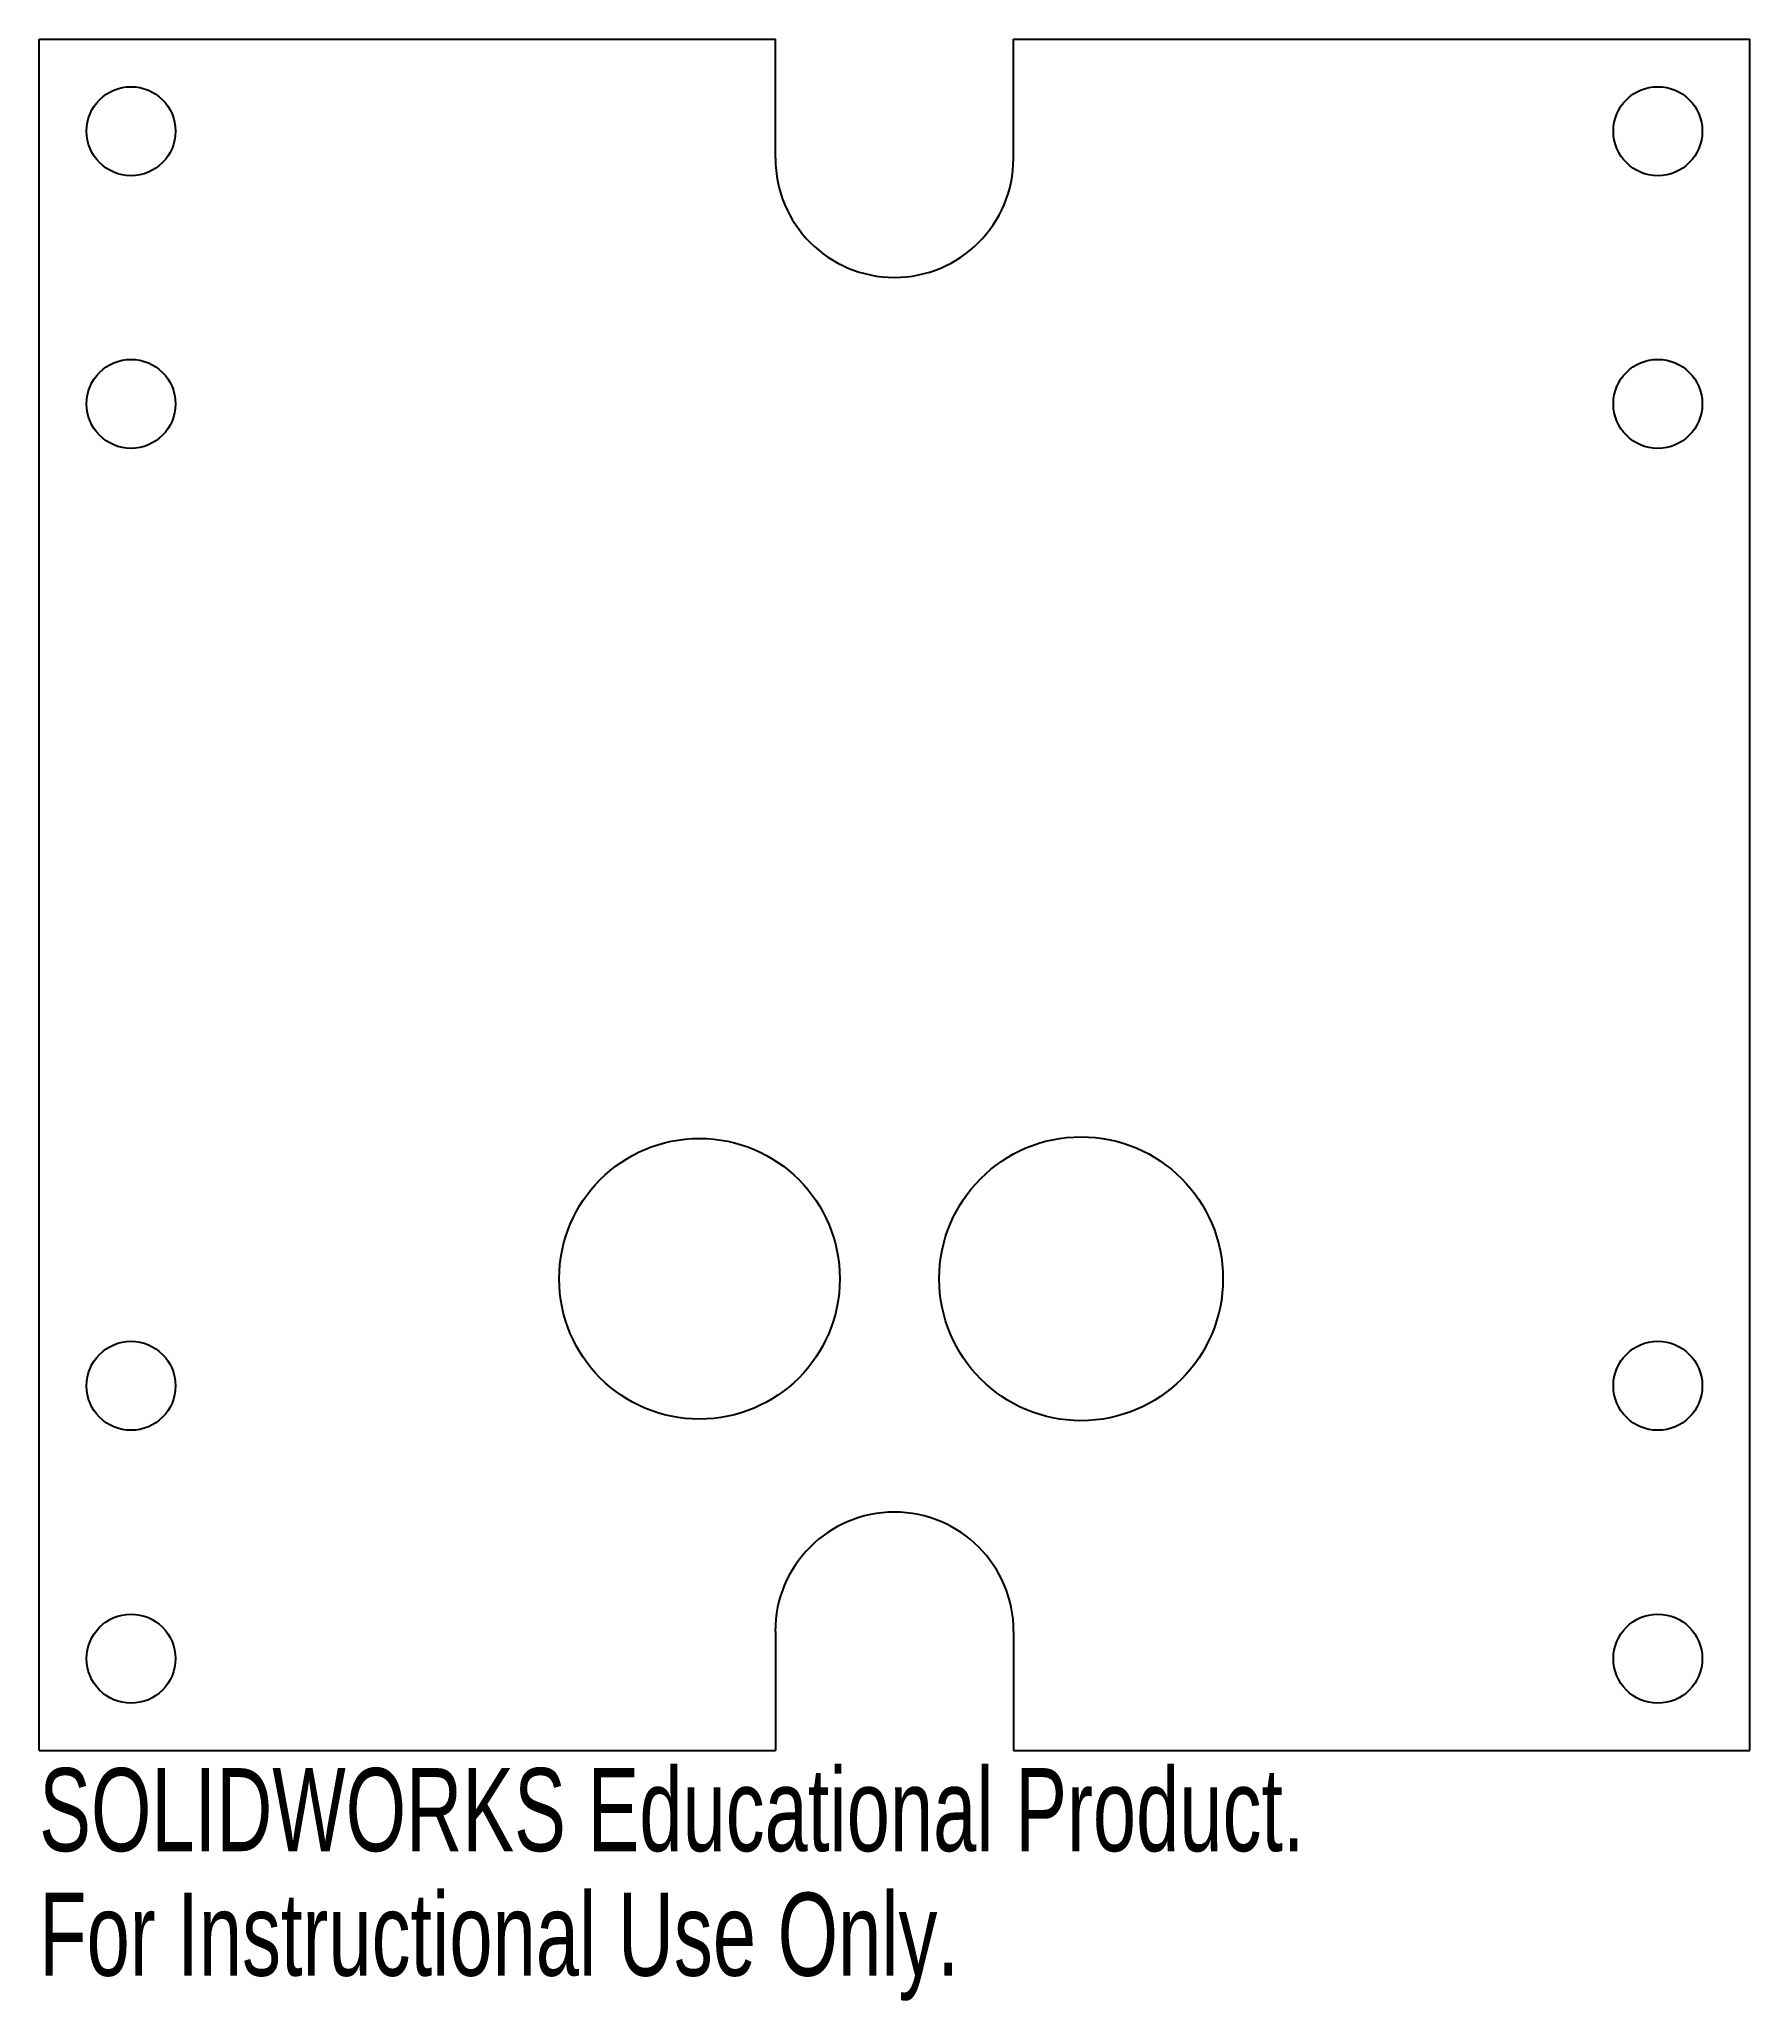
# Model space of a CAD drawing. Header units: millimetres. Extents: x -50 to 50, y -64 to 50.
import ezdxf

# ---------------------------------------------------------------- set-up
doc = ezdxf.new("R2010")
doc.units = ezdxf.units.MM
doc.styles.add('SLDTEXTSTYLE0', font='TXT', dxfattribs={"width": 0.7})

msp = doc.modelspace()

# ---------------------------------------------------------------- linework, layer by layer
at = {"color": 7, "linetype": 'Continuous', "lineweight": 25}
for p, q in [((-49.56, -49.69), (-49.56, 49.91)), ((-49.56, 49.91), (-6.69, 49.91)), ((-6.69, 42.98), (-6.69, 49.91)), ((7.18, 42.98), (7.18, 49.91)), ((7.18, 49.91), (50.04, 49.91)), ((50.04, -49.69), (50.04, 49.91)), ((-6.69, -42.75), (-6.69, -49.69)), ((7.18, -42.75), (7.18, -49.69)), ((-49.56, -49.69), (-6.69, -49.69)), ((7.18, -49.69), (50.04, -49.69))]:
    msp.add_line(p, q, dxfattribs=at)
for centre, radius in [((-44.21, 44.56), 2.59), ((44.69, 44.56), 2.59), ((-44.21, 28.69), 2.59), ((44.69, 28.69), 2.59), ((-11.11, -22.23), 8.17), ((11.11, -22.23), 8.26), ((-44.21, -28.46), 2.59), ((44.69, -28.46), 2.59), ((-44.21, -44.34), 2.59), ((44.69, -44.34), 2.59)]:
    msp.add_circle(centre, radius, dxfattribs=at)
for centre, radius, start, end in [((0.24, 42.98), 6.93, 180, 0), ((0.24, -42.75), 6.94, 0, 180)]:
    msp.add_arc(centre, radius, start, end, dxfattribs=at)

# ---------------------------------------------------------------- texts
at = {"color": 7, "linetype": 'Continuous', "char_height": 4.8336, "attachment_point": 1, "style": 'SLDTEXTSTYLE0'}
for s, insert in [('SOLIDWORKS Educational Product.', (-49.56, -50.71)), ('For Instructional Use Only.', (-49.56, -57.96))]:
    msp.add_mtext(s, dxfattribs=dict(at, insert=insert))

doc.saveas('drawing.dxf')
